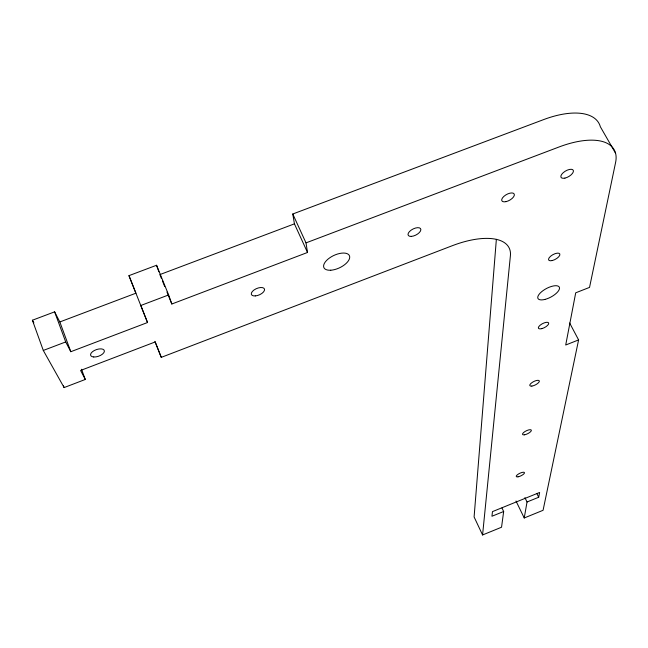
<?xml version="1.0" encoding="UTF-8"?>
<svg xmlns="http://www.w3.org/2000/svg" width="648" height="648" viewBox="0 0 648 648"><rect width="100%" height="100%" fill="white"/><g stroke="black" fill="none" stroke-linecap="round" stroke-linejoin="round"><path stroke-width="0.97" d="M496.36 239.331L474.101 516.966L482.574 534.965L501.544 527.229L503.666 511.491L501.981 507.992M482.574 534.965L510.397 255.782A65.027 28.496 -27.1 0 0 452.239 245.73L161.263 357.364L154.921 341.366M569.649 323.02L578.599 339.916L543.073 510.292L524.232 517.979L527.035 501.989L524.912 497.632M527.035 501.989L538.691 497.251L539.63 492.464L492.472 511.62L491.945 516.254L503.666 511.491M578.599 339.916L565.712 345.011L575.707 292.815L589.542 287.396L615.6 162.446A70.065 31.671 -30 0 0 559.038 146.983L306.002 242.879L307.517 252.469L171.825 304.009L166.965 292.062M59.827 321.951L135.894 293.204L128.968 275.643L156.565 265.259L168.634 294.937L140.802 305.491L147.525 322.526L70.81 351.71L59.827 321.951L54.618 311.85L32.4 320.225L43.295 350.447L64.112 387.577L85.293 379.461L81.502 369.239M43.295 350.447L65.707 341.942L70.81 351.71M307.517 252.469L294.427 223.852L292.774 214.002L543.753 119.556A69.458 32.684 -30.3 0 1 600.348 126.757L615.56 153.228M294.427 223.852L159.862 274.598L161.36 278.276M32.4 320.225L33.85 322.842M85.293 379.461L80.595 370.462L155.188 341.95L161.263 357.364M536.981 493.776L538.691 497.251M516.002 501.026L524.232 517.979M292.774 214.002L306.002 242.879M162.478 281.029L164.722 286.546M128.968 275.643L147.525 322.526M54.618 311.85L65.707 341.942M63.439 385.706L64.112 387.577M156.565 265.259L158.873 271.796M168.634 294.937L171.825 304.009M544.871 299.441A12.093 4.82 -28.1 0 0 559.362 287.267A12.093 4.82 -28.1 0 0 541.631 291.721A12.093 4.82 -28.1 0 0 544.871 299.441M330.764 270.224A14.094 6.796 -25.3 0 0 349.701 256.738A14.094 6.796 -25.3 0 0 329.484 257.993A14.094 6.796 -25.3 0 0 330.764 270.224M506.039 201.641A7.039 3.248 -29.2 0 0 514.245 194.1A7.039 3.248 -29.2 0 0 503.812 196.441A7.039 3.248 -29.2 0 0 506.039 201.641M541.777 328.649A5.767 2.211 -27.6 0 0 548.662 322.955A5.767 2.211 -27.6 0 0 540.157 325.183A5.767 2.211 -27.6 0 0 541.777 328.649M411.261 236.399A7.031 3.345 -27.1 0 0 420.876 229.595A7.031 3.345 -27.1 0 0 411.172 230.113A7.031 3.345 -27.1 0 0 411.261 236.399M255.28 295.925A7.088 3.443 -23.3 0 0 264.53 289.227A7.088 3.443 -23.3 0 0 253.967 290.029A7.088 3.443 -23.3 0 0 255.28 295.925M531.87 386.087A5.289 1.871 -26.8 0 0 539.355 381.324A5.289 1.871 -26.8 0 0 532.486 382.247A5.289 1.871 -26.8 0 0 531.87 386.087M518.076 476.815A4.544 1.393 -25.7 0 0 524.491 472.894A4.544 1.393 -25.7 0 0 518.538 473.963A4.544 1.393 -25.7 0 0 518.076 476.815M552.242 260.553A6.35 2.641 -28.8 0 0 559.832 254.016A6.35 2.641 -28.8 0 0 550.541 256.284A6.35 2.641 -28.8 0 0 552.242 260.553M564.91 178.119A7.071 3.2 -30.4 0 0 573.367 170.505A7.071 3.2 -30.4 0 0 563.136 172.765A7.071 3.2 -30.4 0 0 564.91 178.119M93.725 356.983A7.258 3.491 -19.4 0 0 104.393 351.265A7.258 3.491 -19.4 0 0 94.26 350.536A7.258 3.491 -19.4 0 0 93.725 356.983M524.459 434.808A4.884 1.612 -26.2 0 0 531.368 430.507A4.884 1.612 -26.2 0 0 524.993 431.519A4.884 1.612 -26.2 0 0 524.459 434.808"/></g></svg>
